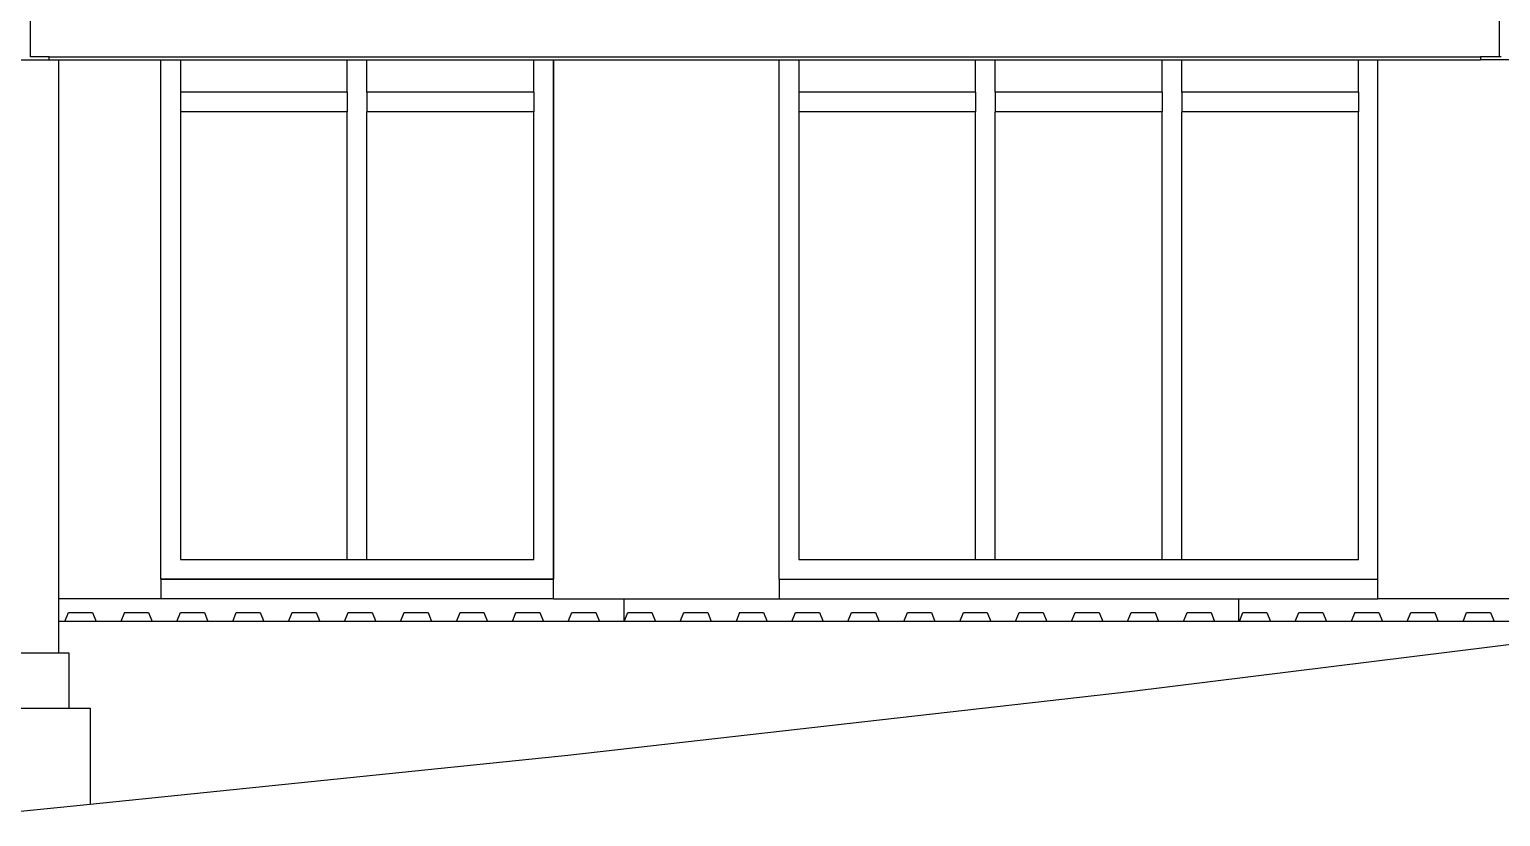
# Model space of a CAD drawing. Extents: x -34 to 34, y -12.8 to 11.9.
# Drawn here: x -11.73 to -4.23, y 1.42 to 5.42 of the extents above; entities that cross this region are included whole.
import ezdxf

# ---------------------------------------------------------------- set-up
doc = ezdxf.new("R2010")
doc.units = 0
doc.layers.get('0').update_dxf_attribs({"linetype": 'CONTINUOUS'})
doc.layers.add('SECTIONCUTEDGES', color=7, linetype='CONTINUOUS')

msp = doc.modelspace()

# ---------------------------------------------------------------- linework, layer by layer
for p, q in [((-4.2413, 5.5297), (-4.2413, 5.2857)), ((-11.6272, 5.2857), (-4.3363, 5.2857)), ((-11.6272, 5.2697), (-11.5772, 5.2697)), ((-11.5772, 2.5255), (-11.5772, 5.2697)), ((-11.5772, 5.2697), (-11.0582, 5.2697)), ((-11.0582, 2.6255), (-11.0582, 5.2697)), ((-11.0582, 5.2697), (-10.9582, 5.2697)), ((-11.0582, 2.6255), (-11.0582, 5.2697)), ((-10.9582, 5.2697), (-10.9582, 5.1055)), ((-10.9582, 5.2697), (-10.1082, 5.2697)), ((-10.1082, 5.1055), (-10.1082, 5.2697)), ((-10.1082, 5.2697), (-10.0082, 5.2697)), ((-10.0082, 5.1055), (-10.0082, 5.2697)), ((-10.0082, 5.2697), (-9.1582, 5.2697)), ((-9.1582, 5.1055), (-9.1582, 5.2697)), ((-9.1582, 5.2697), (-9.0582, 5.2697)), ((-9.0582, 2.6255), (-9.0582, 5.2697)), ((-9.0582, 5.2697), (-7.9082, 5.2697)), ((-9.0582, 5.2697), (-9.0582, 2.6255)), ((-7.9082, 2.6255), (-7.9082, 5.2697)), ((-7.9082, 5.2697), (-7.8082, 5.2697)), ((-7.8082, 5.2697), (-7.8082, 5.1055)), ((-7.8082, 5.2697), (-6.9082, 5.2697)), ((-6.9082, 5.1055), (-6.9082, 5.2697)), ((-6.9082, 5.2697), (-6.8082, 5.2697)), ((-6.8082, 5.1055), (-6.8082, 5.2697)), ((-6.8082, 5.2697), (-5.9582, 5.2697)), ((-5.9582, 5.1055), (-5.9582, 5.2697)), ((-5.9582, 5.2697), (-5.8582, 5.2697)), ((-5.8582, 5.1055), (-5.8582, 5.2697)), ((-5.8582, 5.2697), (-4.9582, 5.2697)), ((-4.9582, 5.1055), (-4.9582, 5.2697)), ((-4.9582, 5.2697), (-4.8582, 5.2697)), ((-4.8582, 2.6255), (-4.8582, 5.2697)), ((-4.8582, 5.2697), (-4.3363, 5.2697)), ((-4.2313, 5.2857), (-4.2413, 5.2857)), ((-10.1082, 5.1055), (-10.9582, 5.1055)), ((-10.9582, 5.1055), (-10.9582, 5.0055)), ((-10.1082, 5.1055), (-10.1082, 5.0055)), ((-9.1582, 5.1055), (-10.0082, 5.1055)), ((-10.0082, 5.1055), (-10.0082, 5.0055)), ((-9.1582, 5.1055), (-9.1582, 5.0055)), ((-6.9082, 5.1055), (-7.8082, 5.1055)), ((-7.8082, 5.1055), (-7.8082, 5.0055)), ((-6.9082, 5.1055), (-6.9082, 5.0055)), ((-5.9582, 5.1055), (-6.8082, 5.1055)), ((-6.8082, 5.1055), (-6.8082, 5.0055)), ((-5.9582, 5.1055), (-5.9582, 5.0055)), ((-4.9582, 5.1055), (-5.8582, 5.1055)), ((-5.8582, 5.1055), (-5.8582, 5.0055)), ((-4.9582, 5.1055), (-4.9582, 5.0055)), ((-10.1082, 5.0055), (-10.9582, 5.0055)), ((-10.9582, 5.0055), (-10.9582, 2.7255)), ((-10.1082, 2.7255), (-10.1082, 5.0055)), ((-9.1582, 5.0055), (-10.0082, 5.0055)), ((-10.0082, 2.7255), (-10.0082, 5.0055)), ((-9.1582, 2.7255), (-9.1582, 5.0055)), ((-6.9082, 5.0055), (-7.8082, 5.0055)), ((-7.8082, 5.0055), (-7.8082, 2.7255)), ((-6.9082, 2.7255), (-6.9082, 5.0055)), ((-5.9582, 5.0055), (-6.8082, 5.0055)), ((-6.8082, 2.7255), (-6.8082, 5.0055)), ((-5.9582, 2.7255), (-5.9582, 5.0055)), ((-4.9582, 5.0055), (-5.8582, 5.0055)), ((-5.8582, 2.7255), (-5.8582, 5.0055)), ((-4.9582, 2.7255), (-4.9582, 5.0055)), ((-10.9582, 2.7255), (-10.1082, 2.7255)), ((-10.1082, 2.7255), (-10.0082, 2.7255)), ((-10.0082, 2.7255), (-9.1582, 2.7255)), ((-7.8082, 2.7255), (-6.9082, 2.7255)), ((-6.9082, 2.7255), (-6.8082, 2.7255)), ((-6.8082, 2.7255), (-5.9582, 2.7255)), ((-5.9582, 2.7255), (-5.8582, 2.7255)), ((-5.8582, 2.7255), (-4.9582, 2.7255)), ((-11.0582, 2.6255), (-9.0582, 2.6255)), ((-11.0582, 2.6255), (-11.0582, 2.5255)), ((-9.0582, 2.6255), (-11.0582, 2.6255)), ((-9.0582, 2.5255), (-9.0582, 2.6255)), ((-7.9082, 2.6255), (-4.8582, 2.6255)), ((-7.9082, 2.6255), (-7.9082, 2.5255)), ((-4.8582, 2.5255), (-4.8582, 2.6255)), ((-11.0582, 2.5255), (-11.5772, 2.5255)), ((-11.5772, 2.4105), (-11.5772, 2.5255)), ((-9.0582, 2.5255), (-11.0582, 2.5255)), ((-9.0582, 2.5255), (-8.6998, 2.5255)), ((-8.6998, 2.5255), (-8.6998, 2.4105)), ((-8.6998, 2.5255), (-7.9082, 2.5255)), ((-7.9082, 2.5255), (-5.5664, 2.5255)), ((-5.5664, 2.4105), (-5.5664, 2.5255)), ((-5.5664, 2.5255), (-4.8582, 2.5255)), ((-3.7082, 2.5255), (-4.8582, 2.5255)), ((-11.5772, 2.2505), (-11.5772, 2.4105)), ((-11.5463, 2.4105), (-11.5772, 2.4105)), ((-11.5463, 2.4105), (-11.528, 2.4555)), ((-11.3877, 2.4105), (-11.5463, 2.4105)), ((-11.528, 2.4555), (-11.406, 2.4555)), ((-11.406, 2.4555), (-11.3877, 2.4105)), ((-11.2615, 2.4105), (-11.3877, 2.4105)), ((-11.2432, 2.4555), (-11.2615, 2.4105)), ((-11.1028, 2.4105), (-11.2615, 2.4105)), ((-11.2432, 2.4555), (-11.1211, 2.4555)), ((-11.1211, 2.4555), (-11.1028, 2.4105)), ((-10.9766, 2.4105), (-11.1028, 2.4105)), ((-10.9766, 2.4105), (-10.9583, 2.4555)), ((-10.8179, 2.4105), (-10.9766, 2.4105)), ((-10.9583, 2.4555), (-10.8362, 2.4555)), ((-10.8362, 2.4555), (-10.8179, 2.4105)), ((-10.6918, 2.4105), (-10.8179, 2.4105)), ((-10.6918, 2.4105), (-10.6735, 2.4555)), ((-10.5331, 2.4105), (-10.6918, 2.4105)), ((-10.6735, 2.4555), (-10.5514, 2.4555)), ((-10.5514, 2.4555), (-10.5331, 2.4105)), ((-10.4069, 2.4105), (-10.5331, 2.4105)), ((-10.4069, 2.4105), (-10.3886, 2.4555)), ((-10.2482, 2.4105), (-10.4069, 2.4105)), ((-10.3886, 2.4555), (-10.2665, 2.4555)), ((-10.2665, 2.4555), (-10.2482, 2.4105)), ((-10.1221, 2.4105), (-10.2482, 2.4105)), ((-10.1221, 2.4105), (-10.1038, 2.4555)), ((-9.9634, 2.4105), (-10.1221, 2.4105)), ((-10.1038, 2.4555), (-9.9817, 2.4555)), ((-9.9817, 2.4555), (-9.9634, 2.4105)), ((-9.8372, 2.4105), (-9.9634, 2.4105)), ((-9.8372, 2.4105), (-9.8189, 2.4555)), ((-9.6785, 2.4105), (-9.8372, 2.4105)), ((-9.8189, 2.4555), (-9.6968, 2.4555)), ((-9.6968, 2.4555), (-9.6785, 2.4105)), ((-9.5523, 2.4105), (-9.6785, 2.4105)), ((-9.5523, 2.4105), (-9.534, 2.4555)), ((-9.3937, 2.4105), (-9.5523, 2.4105)), ((-9.534, 2.4555), (-9.412, 2.4555)), ((-9.412, 2.4555), (-9.3937, 2.4105)), ((-9.2675, 2.4105), (-9.3937, 2.4105)), ((-9.2675, 2.4105), (-9.2492, 2.4555)), ((-9.1088, 2.4105), (-9.2675, 2.4105)), ((-9.2492, 2.4555), (-9.1271, 2.4555)), ((-9.1271, 2.4555), (-9.1088, 2.4105)), ((-8.9826, 2.4105), (-9.1088, 2.4105)), ((-8.9826, 2.4105), (-8.9643, 2.4555)), ((-8.8239, 2.4105), (-8.9826, 2.4105)), ((-8.9643, 2.4555), (-8.8423, 2.4555)), ((-8.8423, 2.4555), (-8.8239, 2.4105)), ((-8.6998, 2.4105), (-8.8239, 2.4105)), ((-8.6978, 2.4105), (-8.6998, 2.4105)), ((-8.6978, 2.4105), (-8.6795, 2.4555)), ((-8.5391, 2.4105), (-8.6978, 2.4105)), ((-8.6795, 2.4555), (-8.5574, 2.4555)), ((-8.5574, 2.4555), (-8.5391, 2.4105)), ((-8.4129, 2.4105), (-8.5391, 2.4105)), ((-8.4129, 2.4105), (-8.3946, 2.4555)), ((-8.2542, 2.4105), (-8.4129, 2.4105)), ((-8.3946, 2.4555), (-8.2725, 2.4555)), ((-8.2725, 2.4555), (-8.2542, 2.4105)), ((-8.1281, 2.4105), (-8.2542, 2.4105)), ((-8.1098, 2.4555), (-8.1281, 2.4105)), ((-7.9694, 2.4105), (-8.1281, 2.4105)), ((-8.1098, 2.4555), (-7.9877, 2.4555)), ((-7.9877, 2.4555), (-7.9694, 2.4105)), ((-7.8432, 2.4105), (-7.9694, 2.4105)), ((-7.8432, 2.4105), (-7.8249, 2.4555)), ((-7.6845, 2.4105), (-7.8432, 2.4105)), ((-7.8249, 2.4555), (-7.7028, 2.4555)), ((-7.7028, 2.4555), (-7.6845, 2.4105)), ((-7.5584, 2.4105), (-7.6845, 2.4105)), ((-7.5584, 2.4105), (-7.5401, 2.4555)), ((-7.3997, 2.4105), (-7.5584, 2.4105)), ((-7.5401, 2.4555), (-7.418, 2.4555)), ((-7.418, 2.4555), (-7.3997, 2.4105)), ((-7.2735, 2.4105), (-7.3997, 2.4105)), ((-7.2735, 2.4105), (-7.2552, 2.4555)), ((-7.1148, 2.4105), (-7.2735, 2.4105)), ((-7.2552, 2.4555), (-7.1331, 2.4555)), ((-7.1331, 2.4555), (-7.1148, 2.4105)), ((-6.9886, 2.4105), (-7.1148, 2.4105)), ((-6.9886, 2.4105), (-6.9703, 2.4555)), ((-6.83, 2.4105), (-6.9886, 2.4105)), ((-6.9703, 2.4555), (-6.8483, 2.4555)), ((-6.8483, 2.4555), (-6.83, 2.4105)), ((-6.7038, 2.4105), (-6.83, 2.4105)), ((-6.7038, 2.4105), (-6.6855, 2.4555)), ((-6.5451, 2.4105), (-6.7038, 2.4105)), ((-6.6855, 2.4555), (-6.5634, 2.4555)), ((-6.5634, 2.4555), (-6.5451, 2.4105)), ((-6.4189, 2.4105), (-6.5451, 2.4105)), ((-6.4189, 2.4105), (-6.4006, 2.4555)), ((-6.2602, 2.4105), (-6.4189, 2.4105)), ((-6.4006, 2.4555), (-6.2785, 2.4555)), ((-6.2785, 2.4555), (-6.2602, 2.4105)), ((-6.1341, 2.4105), (-6.2602, 2.4105)), ((-6.1341, 2.4105), (-6.1158, 2.4555)), ((-5.9754, 2.4105), (-6.1341, 2.4105)), ((-6.1158, 2.4555), (-5.9937, 2.4555)), ((-5.9937, 2.4555), (-5.9754, 2.4105)), ((-5.8492, 2.4105), (-5.9754, 2.4105)), ((-5.8492, 2.4105), (-5.8309, 2.4555)), ((-5.6905, 2.4105), (-5.8492, 2.4105)), ((-5.8309, 2.4555), (-5.7088, 2.4555)), ((-5.7088, 2.4555), (-5.6905, 2.4105)), ((-5.5664, 2.4105), (-5.6905, 2.4105)), ((-5.5644, 2.4105), (-5.5664, 2.4105)), ((-5.5644, 2.4105), (-5.5461, 2.4555)), ((-5.4057, 2.4105), (-5.5644, 2.4105)), ((-5.5461, 2.4555), (-5.424, 2.4555)), ((-5.424, 2.4555), (-5.4057, 2.4105)), ((-5.2795, 2.4105), (-5.4057, 2.4105)), ((-5.2795, 2.4105), (-5.2612, 2.4555)), ((-5.1208, 2.4105), (-5.2795, 2.4105)), ((-5.2612, 2.4555), (-5.1391, 2.4555)), ((-5.1391, 2.4555), (-5.1208, 2.4105)), ((-4.9946, 2.4105), (-5.1208, 2.4105)), ((-4.9763, 2.4555), (-4.9946, 2.4105)), ((-4.836, 2.4105), (-4.9946, 2.4105)), ((-4.9763, 2.4555), (-4.8543, 2.4555)), ((-4.8543, 2.4555), (-4.836, 2.4105)), ((-4.7098, 2.4105), (-4.836, 2.4105)), ((-4.7098, 2.4105), (-4.6915, 2.4555)), ((-4.5511, 2.4105), (-4.7098, 2.4105)), ((-4.6915, 2.4555), (-4.5694, 2.4555)), ((-4.5694, 2.4555), (-4.5511, 2.4105)), ((-4.4249, 2.4105), (-4.5511, 2.4105)), ((-4.4249, 2.4105), (-4.4066, 2.4555)), ((-4.2662, 2.4105), (-4.4249, 2.4105)), ((-4.4066, 2.4555), (-4.2845, 2.4555)), ((-4.2845, 2.4555), (-4.2662, 2.4105)), ((-4.1401, 2.4105), (-4.2662, 2.4105)), ((-11.8772, 2.2505), (-11.5772, 2.2505)), ((-11.5772, 2.2505), (-11.5272, 2.2505)), ((-11.5272, 2.2505), (-11.5272, 1.9697)), ((-11.9272, 1.9697), (-11.5272, 1.9697)), ((-11.5272, 1.9697), (-11.4172, 1.9697)), ((-11.4172, 1.9697), (-11.4172, 1.4804))]:
    msp.add_line(p, q)
at = {"layer": 'SECTIONCUTEDGES'}
for p, q in [((-11.7222, 5.2857), (-11.7222, 5.5297)), ((-11.8272, 5.2697), (-11.6832, 5.2697)), ((-11.6272, 5.2857), (-11.7222, 5.2857)), ((-11.6832, 5.2697), (-11.6272, 5.2697)), ((-11.6272, 5.2697), (-11.6272, 5.2857)), ((-4.3363, 5.2857), (-4.3363, 5.2697)), ((-4.2413, 5.2857), (-4.3363, 5.2857)), ((-4.1363, 5.2697), (-4.3363, 5.2697)), ((-6.1238, 2.0533), (-4.0065, 2.3158)), ((-8.9849, 1.7295), (-6.1238, 2.0533)), ((-11.4172, 1.4804), (-8.9849, 1.7295)), ((-12.0372, 1.417), (-11.4172, 1.4804))]:
    msp.add_line(p, q, dxfattribs=at)

doc.saveas('drawing.dxf')
